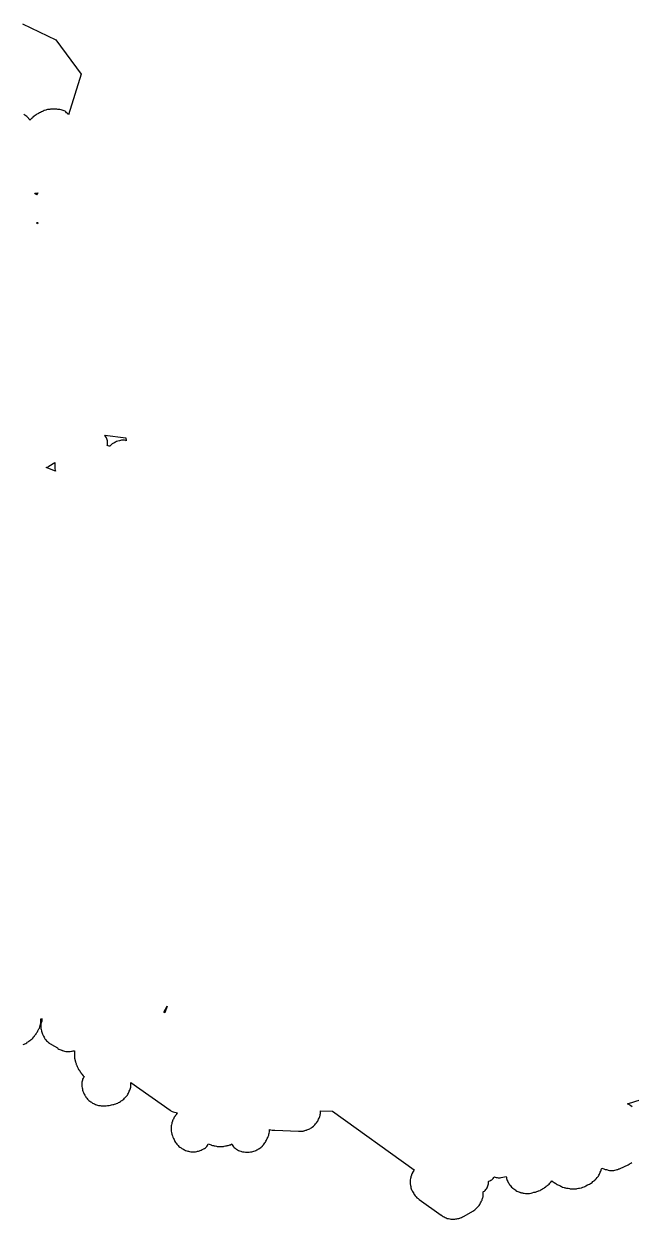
# Model space of a CAD drawing. Header units: metres. Extents: x 0 to 1325, y -1 to 773.
# Drawn here: x 68.4 to 94.1, y 63.7 to 114.5 of the extents above; entities that cross this region are included whole.
import ezdxf

# ---------------------------------------------------------------- set-up
doc = ezdxf.new("R2010")
doc.units = ezdxf.units.M

msp = doc.modelspace()

# ---------------------------------------------------------------- linework, layer by layer
at = {"layer": 'CUT'}
for points in [[(68.31, 114.458), (69.72, 113.788), (70.79, 112.328), (70.26, 110.598), (70.24, 110.628), (70.21, 110.658), (70.18, 110.688), (70.15, 110.718), (70.11, 110.748), (70.07, 110.768), (70.03, 110.778), (69.99, 110.798), (69.95, 110.808), (69.89, 110.818), (69.86, 110.818), (69.84, 110.818), (69.81, 110.828), (69.76, 110.838), (69.72, 110.838), (69.54, 110.838), (69.5, 110.838), (69.47, 110.828), (69.41, 110.818), (69.37, 110.818), (69.33, 110.808), (69.29, 110.798), (69.23, 110.778), (69.18, 110.758), (69.15, 110.738), (69.11, 110.718), (69.07, 110.698), (69.03, 110.678), (68.99, 110.658), (68.95, 110.638), (68.91, 110.618), (68.88, 110.598), (68.8, 110.538), (68.75, 110.498), (68.74, 110.488), (68.71, 110.458), (68.7, 110.448), (68.69, 110.438), (68.66, 110.408), (68.63, 110.378), (68.62, 110.368), (68.61, 110.388), (68.58, 110.428), (68.57, 110.438), (68.56, 110.448), (68.52, 110.498), (68.49, 110.528), (68.45, 110.558), (68.41, 110.588), (68.37, 110.608), (68.36, 110.618)], [(68.33, 71.108), (68.37, 71.128), (68.41, 71.148), (68.44, 71.158), (68.49, 71.188), (68.51, 71.208), (68.54, 71.228), (68.55, 71.228), (68.58, 71.248), (68.62, 71.278), (68.63, 71.288), (68.68, 71.328), (68.72, 71.358), (68.75, 71.388), (68.79, 71.438), (68.8, 71.458), (68.81, 71.468), (68.82, 71.478), (68.83, 71.498), (68.85, 71.518), (68.85, 71.528), (68.86, 71.538), (68.88, 71.558), (68.89, 71.578), (68.9, 71.598), (68.92, 71.618), (68.94, 71.658), (68.96, 71.698), (69, 71.778), (69.02, 71.808), (69.04, 71.858), (69.06, 71.918), (69.07, 71.958), (69.07, 71.978), (69.08, 72.028), (69.09, 72.078), (69.09, 72.118), (69.09, 72.158), (69.09, 72.198), (69.14, 72.198), (69.13, 72.168), (69.12, 72.128), (69.12, 72.108), (69.11, 72.068), (69.1, 72.038), (69.09, 71.978), (69.09, 71.928), (69.09, 71.838), (69.09, 71.798), (69.1, 71.748), (69.11, 71.698), (69.11, 71.678), (69.12, 71.638), (69.14, 71.588), (69.16, 71.548), (69.2, 71.468), (69.22, 71.428), (69.24, 71.388), (69.26, 71.358), (69.29, 71.318), (69.33, 71.268), (69.36, 71.238), (69.41, 71.198), (69.45, 71.168), (69.48, 71.148), (69.52, 71.128), (69.54, 71.118), (69.79, 70.968), (69.81, 70.948), (69.85, 70.918), (69.89, 70.898), (69.93, 70.888), (69.96, 70.878), (69.97, 70.868), (69.99, 70.858), (70, 70.858), (70.01, 70.858), (70.05, 70.838), (70.09, 70.828), (70.15, 70.818), (70.2, 70.818), (70.29, 70.818), (70.33, 70.818), (70.38, 70.828), (70.42, 70.828), (70.46, 70.838), (70.5, 70.848), (70.51, 70.848), (70.51, 70.628), (70.51, 70.588), (70.52, 70.538), (70.54, 70.438), (70.54, 70.418), (70.55, 70.378), (70.56, 70.368), (70.57, 70.338), (70.57, 70.328), (70.58, 70.308), (70.58, 70.298), (70.58, 70.288), (70.59, 70.278), (70.59, 70.268), (70.59, 70.258), (70.6, 70.248), (70.61, 70.218), (70.63, 70.178), (70.67, 70.098), (70.69, 70.058), (70.7, 70.048), (70.71, 70.018), (70.72, 70.008), (70.74, 69.988), (70.74, 69.978), (70.75, 69.968), (70.76, 69.958), (70.77, 69.938), (70.77, 69.928), (70.78, 69.918), (70.79, 69.898), (70.81, 69.878), (70.82, 69.868), (70.83, 69.858), (70.84, 69.838), (70.88, 69.788), (70.91, 69.758), (70.92, 69.748), (70.91, 69.718), (70.88, 69.678), (70.86, 69.638), (70.85, 69.598), (70.84, 69.558), (70.83, 69.508), (70.83, 69.468), (70.83, 69.368), (70.83, 69.328), (70.84, 69.278), (70.85, 69.228), (70.85, 69.208), (70.86, 69.168), (70.87, 69.128), (70.89, 69.078), (70.91, 69.038), (70.93, 68.998), (70.95, 68.958), (70.97, 68.928), (70.98, 68.918), (71, 68.878), (71.03, 68.838), (71.06, 68.798), (71.12, 68.738), (71.16, 68.708), (71.2, 68.678), (71.24, 68.658), (71.25, 68.648), (71.28, 68.628), (71.32, 68.608), (71.36, 68.588), (71.4, 68.568), (71.45, 68.548), (71.49, 68.538), (71.53, 68.528), (71.55, 68.528), (71.6, 68.518), (71.65, 68.508), (71.69, 68.508), (71.81, 68.508), (71.86, 68.508), (71.91, 68.518), (71.94, 68.528), (71.95, 68.528), (71.99, 68.528), (72.04, 68.538), (72.08, 68.548), (72.14, 68.558), (72.18, 68.568), (72.21, 68.578), (72.27, 68.598), (72.3, 68.608), (72.35, 68.628), (72.38, 68.648), (72.42, 68.668), (72.47, 68.698), (72.5, 68.718), (72.52, 68.728), (72.56, 68.758), (72.61, 68.798), (72.64, 68.828), (72.7, 68.888), (72.73, 68.928), (72.76, 68.968), (72.78, 69.008), (72.8, 69.048), (72.82, 69.088), (72.84, 69.128), (72.86, 69.168), (72.88, 69.218), (72.89, 69.258), (72.9, 69.298), (72.91, 69.358), (72.91, 69.408), (72.91, 69.498), (74.57, 68.318), (74.61, 68.298), (74.66, 68.268), (74.7, 68.258), (74.89, 68.208), (74.86, 68.178), (74.83, 68.138), (74.81, 68.108), (74.8, 68.098), (74.8, 68.088), (74.78, 68.068), (74.78, 68.058), (74.75, 68.028), (74.73, 67.988), (74.71, 67.948), (74.69, 67.908), (74.68, 67.868), (74.67, 67.858), (74.67, 67.838), (74.66, 67.828), (74.66, 67.818), (74.65, 67.798), (74.64, 67.758), (74.63, 67.708), (74.62, 67.658), (74.62, 67.618), (74.62, 67.488), (74.62, 67.438), (74.63, 67.378), (74.65, 67.298), (74.66, 67.268), (74.67, 67.238), (74.69, 67.178), (74.72, 67.118), (74.74, 67.078), (74.76, 67.038), (74.78, 66.998), (74.8, 66.958), (74.83, 66.918), (74.86, 66.878), (74.87, 66.868), (74.88, 66.858), (74.91, 66.818), (74.95, 66.788), (74.99, 66.758), (75.01, 66.738), (75.04, 66.718), (75.07, 66.698), (75.11, 66.678), (75.15, 66.658), (75.19, 66.638), (75.23, 66.618), (75.28, 66.598), (75.32, 66.588), (75.36, 66.578), (75.4, 66.568), (75.46, 66.558), (75.51, 66.558), (75.6, 66.558), (75.65, 66.558), (75.71, 66.568), (75.74, 66.578), (75.78, 66.588), (75.82, 66.598), (75.85, 66.608), (75.89, 66.628), (75.93, 66.648), (75.97, 66.668), (75.99, 66.678), (76.03, 66.698), (76.07, 66.728), (76.1, 66.758), (76.13, 66.788), (76.16, 66.818), (76.18, 66.858), (76.19, 66.888), (76.31, 66.848), (76.33, 66.838), (76.37, 66.828), (76.39, 66.828), (76.41, 66.818), (76.44, 66.808), (76.48, 66.808), (76.54, 66.798), (76.57, 66.788), (76.61, 66.788), (76.8, 66.788), (76.84, 66.788), (76.87, 66.798), (76.93, 66.808), (76.97, 66.808), (77, 66.818), (77.02, 66.828), (77.04, 66.828), (77.08, 66.838), (77.11, 66.848), (77.14, 66.858), (77.19, 66.888), (77.21, 66.848), (77.24, 66.808), (77.26, 66.768), (77.29, 66.738), (77.33, 66.708), (77.36, 66.688), (77.39, 66.668), (77.44, 66.638), (77.48, 66.618), (77.52, 66.598), (77.57, 66.578), (77.61, 66.568), (77.65, 66.558), (77.67, 66.558), (77.72, 66.548), (77.77, 66.538), (77.81, 66.538), (77.89, 66.538), (77.93, 66.538), (77.98, 66.548), (78.03, 66.558), (78.05, 66.558), (78.09, 66.568), (78.13, 66.578), (78.18, 66.598), (78.22, 66.618), (78.26, 66.638), (78.3, 66.658), (78.33, 66.678), (78.34, 66.688), (78.38, 66.708), (78.42, 66.738), (78.46, 66.768), (78.49, 66.798), (78.5, 66.808), (78.54, 66.858), (78.57, 66.898), (78.6, 66.938), (78.62, 66.968), (78.64, 67.008), (78.66, 67.048), (78.68, 67.088), (78.7, 67.128), (78.72, 67.158), (78.74, 67.208), (78.76, 67.268), (78.77, 67.308), (78.78, 67.348), (78.79, 67.408), (78.79, 67.438), (78.79, 67.458), (78.8, 67.488), (78.8, 67.498), (78.83, 67.488), (78.85, 67.488), (78.9, 67.478), (78.95, 67.468), (78.99, 67.468), (79.02, 67.468), (80.03, 67.428), (80.05, 67.428), (80.1, 67.428), (80.15, 67.428), (80.18, 67.438), (80.21, 67.438), (80.22, 67.438), (80.25, 67.448), (80.26, 67.448), (80.3, 67.458), (80.33, 67.468), (80.34, 67.468), (80.35, 67.468), (80.37, 67.478), (80.38, 67.488), (80.42, 67.498), (80.46, 67.518), (80.5, 67.538), (80.54, 67.558), (80.57, 67.578), (80.61, 67.608), (80.66, 67.648), (80.69, 67.678), (80.72, 67.708), (80.75, 67.738), (80.79, 67.788), (80.82, 67.828), (80.84, 67.858), (80.86, 67.898), (80.88, 67.938), (80.9, 67.978), (80.91, 68.018), (80.92, 68.028), (80.93, 68.048), (80.93, 68.058), (80.93, 68.068), (80.94, 68.098), (80.95, 68.138), (80.96, 68.178), (80.96, 68.218), (80.96, 68.238), (80.96, 68.278), (80.96, 68.298), (81.47, 68.278), (84.94, 65.788), (84.92, 65.758), (84.89, 65.718), (84.87, 65.678), (84.86, 65.658), (84.84, 65.618), (84.83, 65.578), (84.82, 65.568), (84.82, 65.548), (84.81, 65.538), (84.81, 65.528), (84.8, 65.508), (84.79, 65.468), (84.78, 65.418), (84.77, 65.368), (84.77, 65.328), (84.77, 65.238), (84.77, 65.188), (84.78, 65.158), (84.78, 65.128), (84.78, 65.118), (84.79, 65.088), (84.79, 65.068), (84.8, 65.028), (84.81, 64.988), (84.83, 64.938), (84.85, 64.908), (84.87, 64.868), (84.89, 64.828), (84.92, 64.778), (84.94, 64.748), (84.95, 64.728), (84.98, 64.688), (85.02, 64.638), (85.05, 64.608), (85.1, 64.568), (85.14, 64.538), (85.15, 64.528), (86.08, 63.858), (86.09, 63.858), (86.12, 63.838), (86.17, 63.808), (86.21, 63.788), (86.25, 63.768), (86.29, 63.748), (86.34, 63.728), (86.38, 63.718), (86.4, 63.718), (86.45, 63.708), (86.5, 63.698), (86.54, 63.698), (86.62, 63.698), (86.66, 63.698), (86.71, 63.708), (86.75, 63.708), (86.79, 63.718), (86.83, 63.728), (86.86, 63.738), (86.87, 63.738), (86.88, 63.738), (86.9, 63.748), (86.91, 63.758), (86.95, 63.768), (86.99, 63.788), (87.03, 63.808), (87.06, 63.818), (87.43, 64.038), (87.47, 64.068), (87.51, 64.098), (87.56, 64.138), (87.59, 64.168), (87.62, 64.198), (87.65, 64.228), (87.69, 64.278), (87.72, 64.318), (87.74, 64.348), (87.76, 64.388), (87.78, 64.428), (87.8, 64.468), (87.82, 64.508), (87.83, 64.538), (87.84, 64.578), (87.85, 64.618), (87.86, 64.648), (87.87, 64.708), (87.87, 64.758), (87.87, 64.848), (87.87, 64.858), (87.88, 64.868), (87.92, 64.888), (87.95, 64.918), (87.98, 64.958), (88.01, 64.988), (88.03, 65.028), (88.05, 65.068), (88.07, 65.108), (88.08, 65.148), (88.09, 65.198), (88.09, 65.238), (88.09, 65.288), (88.09, 65.298), (88.11, 65.308), (88.15, 65.328), (88.19, 65.348), (88.23, 65.368), (88.26, 65.398), (88.29, 65.428), (88.32, 65.458), (88.35, 65.488), (88.38, 65.478), (88.42, 65.468), (88.46, 65.458), (88.5, 65.448), (88.55, 65.448), (88.59, 65.448), (88.63, 65.458), (88.84, 65.508), (88.85, 65.468), (88.86, 65.418), (88.87, 65.378), (88.89, 65.338), (88.91, 65.298), (88.93, 65.258), (88.95, 65.218), (88.97, 65.188), (88.99, 65.158), (89.01, 65.138), (89.04, 65.098), (89.07, 65.058), (89.11, 65.028), (89.12, 65.018), (89.13, 65.008), (89.17, 64.978), (89.21, 64.948), (89.25, 64.928), (89.26, 64.918), (89.3, 64.888), (89.34, 64.868), (89.38, 64.858), (89.41, 64.848), (89.42, 64.838), (89.44, 64.828), (89.45, 64.828), (89.46, 64.828), (89.49, 64.818), (89.53, 64.808), (89.57, 64.798), (89.61, 64.798), (89.66, 64.788), (89.7, 64.788), (89.79, 64.788), (89.84, 64.788), (89.9, 64.798), (89.94, 64.808), (89.95, 64.818), (90.02, 64.838), (90.05, 64.838), (90.09, 64.848), (90.12, 64.858), (90.15, 64.868), (90.19, 64.888), (90.21, 64.898), (90.23, 64.898), (90.28, 64.918), (90.31, 64.938), (90.35, 64.958), (90.39, 64.978), (90.42, 64.998), (90.45, 65.018), (90.47, 65.038), (90.5, 65.058), (90.51, 65.058), (90.53, 65.078), (90.54, 65.088), (90.56, 65.108), (90.57, 65.108), (90.58, 65.118), (90.63, 65.158), (90.67, 65.188), (90.7, 65.218), (90.74, 65.268), (90.78, 65.328), (90.8, 65.308), (90.84, 65.278), (90.88, 65.248), (90.92, 65.228), (90.93, 65.218), (90.94, 65.218), (90.96, 65.198), (91.01, 65.168), (91.04, 65.158), (91.08, 65.138), (91.12, 65.118), (91.16, 65.098), (91.19, 65.078), (91.24, 65.058), (91.3, 65.038), (91.34, 65.028), (91.36, 65.028), (91.4, 65.018), (91.43, 65.008), (91.47, 65.008), (91.53, 64.998), (91.56, 64.988), (91.6, 64.988), (91.79, 64.988), (91.83, 64.988), (91.86, 64.998), (91.92, 65.008), (91.96, 65.008), (92.04, 65.028), (92.1, 65.048), (92.15, 65.068), (92.18, 65.088), (92.22, 65.108), (92.3, 65.148), (92.38, 65.188), (92.42, 65.208), (92.45, 65.228), (92.49, 65.258), (92.53, 65.288), (92.55, 65.308), (92.58, 65.328), (92.59, 65.338), (92.6, 65.348), (92.64, 65.378), (92.67, 65.408), (92.71, 65.458), (92.74, 65.498), (92.76, 65.528), (92.78, 65.568), (92.8, 65.608), (92.84, 65.688), (92.86, 65.728), (92.87, 65.758), (92.88, 65.798), (92.89, 65.838), (92.9, 65.868), (92.91, 65.868), (92.95, 65.848), (92.99, 65.828), (93.04, 65.808), (93.08, 65.798), (93.1, 65.798), (93.14, 65.788), (93.17, 65.778), (93.23, 65.768), (93.28, 65.768), (93.37, 65.768), (93.41, 65.768), (93.46, 65.778), (93.51, 65.788), (93.55, 65.798), (93.57, 65.808), (93.58, 65.808), (93.59, 65.808), (93.61, 65.818), (93.62, 65.828), (93.65, 65.838), (93.69, 65.848), (94.03, 66.008), (94.07, 66.028), (94.1, 66.048), (94.11, 66.058), (94.13, 66.068), (94.18, 66.098)], [(94.19, 68.468), (94.14, 68.508), (94.1, 68.538), (94.08, 68.548), (94.05, 68.568), (94, 68.598), (94.85, 68.868)]]:
    msp.add_lwpolyline(points, dxfattribs=at)
for points in [[(68.96, 107.288), (68.96, 107.278), (68.96, 107.268), (68.93, 107.238), (68.9, 107.198), (68.88, 107.218), (68.85, 107.248), (68.83, 107.268), (68.96, 107.288)], [(68.94, 106.018), (68.95, 106.008), (68.94, 105.968), (68.9, 105.998), (68.93, 106.028), (68.94, 106.018)], [(72.6, 96.778), (72.56, 96.778), (72.51, 96.778), (72.47, 96.768), (72.43, 96.758), (72.35, 96.738), (72.3, 96.718), (72.26, 96.698), (72.22, 96.678), (72.18, 96.658), (72.14, 96.638), (72.11, 96.618), (72.07, 96.588), (72.04, 96.558), (72.01, 96.518), (71.98, 96.528), (71.9, 96.558), (71.91, 96.578), (71.92, 96.618), (71.92, 96.668), (71.92, 96.678), (71.92, 96.718), (71.91, 96.758), (71.9, 96.798), (71.89, 96.838), (71.87, 96.878), (71.85, 96.918), (71.82, 96.968), (71.8, 96.998), (72.69, 96.878), (72.71, 96.758), (72.69, 96.768), (72.64, 96.778), (72.6, 96.778)], [(69.39, 95.648), (69.43, 95.668), (69.68, 95.828), (69.68, 95.818), (69.68, 95.598), (69.68, 95.558), (69.69, 95.508), (69.7, 95.468), (69.31, 95.618), (69.35, 95.628), (69.39, 95.648)], [(74.35, 72.458), (74.33, 72.468), (74.3, 72.488), (74.45, 72.748), (74.35, 72.458)]]:
    msp.add_lwpolyline(points, close=True, dxfattribs=at)

doc.saveas('drawing.dxf')
